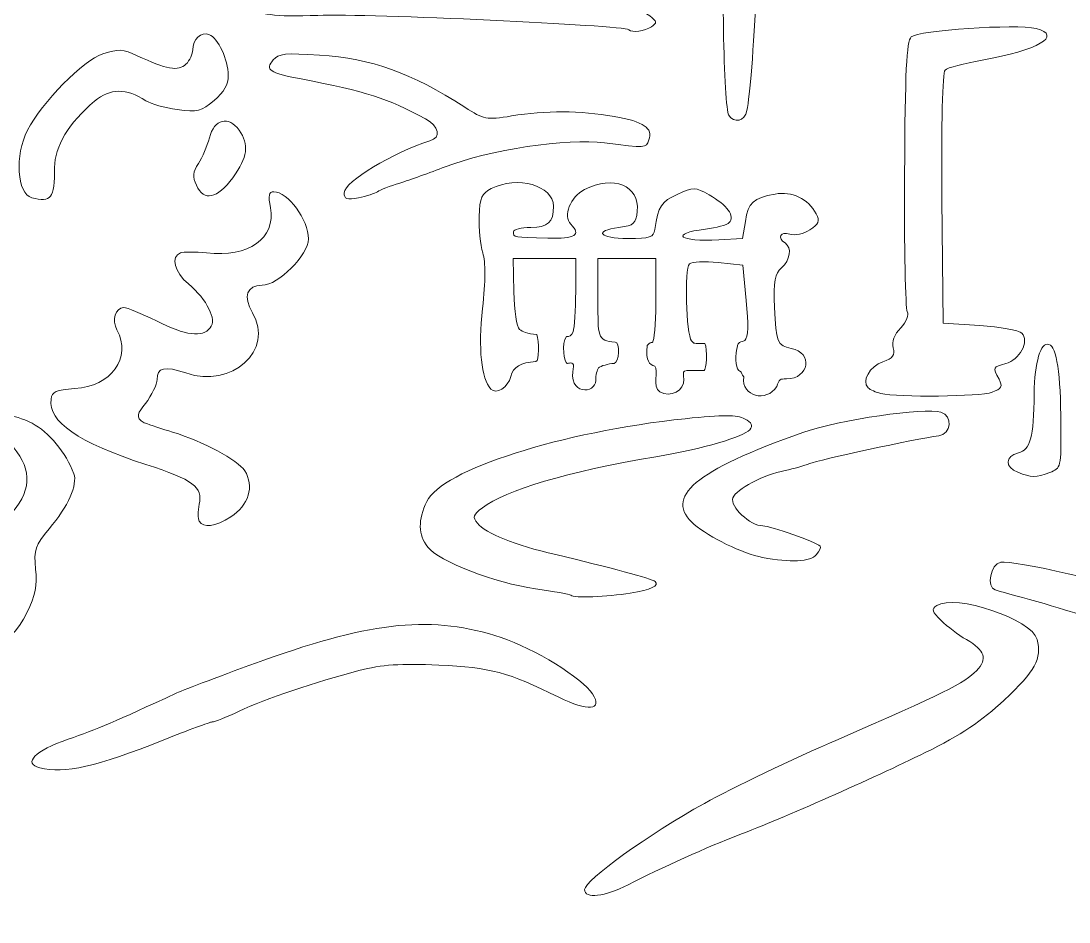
# Model space of a CAD drawing. Header units: millimetres. Extents: x -6423 to -1759, y 6 to 2012.
# Drawn here: x -6070.3 to -5954.5, y 1446.3 to 1545.9 of the extents above; entities that cross this region are included whole.
import ezdxf

# ---------------------------------------------------------------- set-up
doc = ezdxf.new("R2010")
doc.units = ezdxf.units.MM
doc.header["$MEASUREMENT"] = 0
doc.layers.add('layer 1', color=7, linetype='Continuous')

msp = doc.modelspace()

# ---------------------------------------------------------------- linework, layer by layer
at = {"layer": 'layer 1', "color": 177, "lineweight": 9}
for points, knots in [([(-5990.1, 1535.9887), (-5990.3514, 1534.7855), (-5991.4911, 1534.5094), (-5992.1299, 1535.4963), (-5992.1299, 1535.4963), (-5992.349, 1535.8349), (-5992.6018, 1540.0525), (-5992.6915, 1544.8692), (-5992.6915, 1544.8692), (-5992.6709, 1550.1673), (-5993.4335, 1554.5267), (-5996.5429, 1556.0695), (-5996.5429, 1556.0695), (-5998.5717, 1557.4128), (-6000.4364, 1558.5121), (-6000.6874, 1558.5121), (-6000.6874, 1558.5121), (-6001.3539, 1558.5121), (-6001.2451, 1556.841), (-6000.5325, 1556.1284), (-6000.5325, 1556.1284), (-5999.7218, 1555.3176), (-6000.8239, 1554.5912), (-6002.8804, 1554.581), (-6002.8804, 1554.581), (-6003.7001, 1554.5771), (-6004.8079, 1554.2757), (-6005.3418, 1553.9116), (-6005.3418, 1553.9116), (-6005.876, 1553.5476), (-6006.7559, 1553.1296), (-6007.2976, 1552.9828), (-6007.2976, 1552.9828), (-6007.8393, 1552.8361), (-6008.6699, 1552.5564), (-6009.1439, 1552.361), (-6009.1439, 1552.361), (-6009.8246, 1552.081), (-6010.0054, 1552.2564), (-6010.0054, 1553.1973), (-6010.0054, 1553.1973), (-6010.0054, 1554.4431), (-6008.202, 1556.111), (-6006.1522, 1556.7619), (-6006.1522, 1556.7619), (-6003.7547, 1557.5227), (-6003.6515, 1560.9628), (-6005.9083, 1564.9121), (-6005.9083, 1564.9121), (-6008.0215, 1568.6103), (-6008.6866, 1571.3113), (-6008.6958, 1576.2351), (-6008.6958, 1576.2351), (-6008.7022, 1579.57), (-6008.4657, 1580.9699), (-6007.5309, 1583.1278), (-6007.5309, 1583.1278), (-6005.1355, 1588.6581), (-6003.61, 1590.5339), (-5995.9076, 1597.4198), (-5995.9076, 1597.4198), (-5993.3346, 1599.7199), (-5991.5996, 1603.8081), (-5990.0624, 1611.1918), (-5990.0624, 1611.1918), (-5989.6955, 1612.953), (-5989.1886, 1614.9471), (-5988.9355, 1615.6228), (-5988.9355, 1615.6228), (-5988.6823, 1616.2985), (-5988.314, 1618.1661), (-5988.1165, 1619.7731), (-5988.1165, 1619.7731), (-5987.9191, 1621.3801), (-5987.5394, 1623.2632), (-5987.2728, 1623.9577), (-5987.2728, 1623.9577), (-5987.0062, 1624.6522), (-5986.6088, 1626.6605), (-5986.3894, 1628.4206), (-5986.3894, 1628.4206), (-5986.1703, 1630.1807), (-5985.7087, 1632.8474), (-5985.3645, 1634.3466), (-5985.3645, 1634.3466), (-5985.0199, 1635.8462), (-5984.882, 1637.6471), (-5985.0582, 1638.349), (-5985.0582, 1638.349), (-5985.4879, 1640.0609), (-5989.6229, 1644.5986), (-5991.0888, 1644.9666), (-5991.0888, 1644.9666), (-5991.7336, 1645.1283), (-5994.3148, 1644.7777), (-5996.8254, 1644.187), (-5996.8254, 1644.187), (-6005.9647, 1642.0373), (-6007.5217, 1641.7129), (-6008.7125, 1641.7129), (-6008.7125, 1641.7129), (-6009.3793, 1641.7129), (-6010.2677, 1641.5814), (-6010.6864, 1641.4208), (-6010.6864, 1641.4208), (-6011.4025, 1641.1461), (-6018.3746, 1632.6786), (-6018.3746, 1632.0834), (-6018.3746, 1632.0834), (-6018.3746, 1631.1447), (-6021.7006, 1626.9437), (-6022.4437, 1626.9437), (-6022.4437, 1626.9437), (-6024.0468, 1626.9437), (-6023.8716, 1628.2356), (-6021.7247, 1632.2482), (-6021.7247, 1632.2482), (-6018.8397, 1637.6414), (-6016.356, 1641.1982), (-6013.9716, 1643.3525), (-6013.9716, 1643.3525), (-6012.3242, 1644.8408), (-6011.5999, 1645.1591), (-6009.8636, 1645.1591), (-6009.8636, 1645.1591), (-6008.704, 1645.1591), (-6006.1015, 1645.7256), (-6004.0801, 1646.4176), (-6004.0801, 1646.4176), (-6002.059, 1647.11), (-5999.7405, 1647.8591), (-5998.9284, 1648.0827), (-5998.9284, 1648.0827), (-5998.1158, 1648.3064), (-5996.8275, 1648.7372), (-5996.0654, 1649.0396), (-5996.0654, 1649.0396), (-5995.3032, 1649.3423), (-5993.5519, 1649.5901), (-5992.1732, 1649.5901), (-5992.1732, 1649.5901), (-5989.2577, 1649.5901), (-5987.1342, 1648.2557), (-5985.0586, 1645.1194), (-5985.0586, 1645.1194), (-5984.3563, 1644.0584), (-5983.5955, 1643.1902), (-5983.3675, 1643.1902), (-5983.3675, 1643.1902), (-5983.1396, 1643.1902), (-5982.5905, 1643.9102), (-5982.147, 1644.7901), (-5982.147, 1644.7901), (-5981.1582, 1646.7526), (-5978.5242, 1649.5901), (-5977.6911, 1649.5901), (-5977.6911, 1649.5901), (-5976.3823, 1649.5901), (-5976.5007, 1648.3968), (-5978.2031, 1644.4341), (-5978.2031, 1644.4341), (-5981.1182, 1637.6485), (-5982.7674, 1630.4945), (-5984.9026, 1615.3743), (-5984.9026, 1615.3743), (-5986.3454, 1605.1563), (-5988.2871, 1600.1155), (-5992.5749, 1595.4544), (-5992.5749, 1595.4544), (-5996.2206, 1591.491), (-6000.9767, 1584.8961), (-6002.4788, 1581.7211), (-6002.4788, 1581.7211), (-6003.5951, 1579.3619), (-6003.7862, 1578.2923), (-6003.8092, 1574.2775), (-6003.8092, 1574.2775), (-6003.8376, 1569.2959), (-6003.4533, 1568.0778), (-6000.7179, 1564.4799), (-6000.7179, 1564.4799), (-5999.6604, 1563.0885), (-5992.7592, 1558.3689), (-5991.9527, 1558.0197), (-5991.9527, 1558.0197), (-5991.7403, 1557.8084), (-5991.0054, 1557.4869), (-5990.2032, 1556.9569), (-5990.2032, 1556.9569), (-5989.2499, 1556.2305), (-5988.565, 1551.6726), (-5989.0181, 1549.6955), (-5989.0181, 1549.6955), (-5989.3704, 1542.5946), (-5989.7654, 1537.5897), (-5990.1, 1535.9887)], [0, 0, 0, 0, 0.02, 0.02, 0.02, 0.02, 0.04, 0.04, 0.04, 0.04, 0.06, 0.06, 0.06, 0.06, 0.08, 0.08, 0.08, 0.08, 0.1, 0.1, 0.1, 0.1, 0.12, 0.12, 0.12, 0.12, 0.14, 0.14, 0.14, 0.14, 0.16, 0.16, 0.16, 0.16, 0.18, 0.18, 0.18, 0.18, 0.2, 0.2, 0.2, 0.2, 0.22, 0.22, 0.22, 0.22, 0.24, 0.24, 0.24, 0.24, 0.26, 0.26, 0.26, 0.26, 0.28, 0.28, 0.28, 0.28, 0.3, 0.3, 0.3, 0.3, 0.32, 0.32, 0.32, 0.32, 0.34, 0.34, 0.34, 0.34, 0.36, 0.36, 0.36, 0.36, 0.38, 0.38, 0.38, 0.38, 0.4, 0.4, 0.4, 0.4, 0.42, 0.42, 0.42, 0.42, 0.44, 0.44, 0.44, 0.44, 0.46, 0.46, 0.46, 0.46, 0.48, 0.48, 0.48, 0.48, 0.5, 0.5, 0.5, 0.5, 0.52, 0.52, 0.52, 0.52, 0.54, 0.54, 0.54, 0.54, 0.56, 0.56, 0.56, 0.56, 0.58, 0.58, 0.58, 0.58, 0.6, 0.6, 0.6, 0.6, 0.62, 0.62, 0.62, 0.62, 0.64, 0.64, 0.64, 0.64, 0.66, 0.66, 0.66, 0.66, 0.68, 0.68, 0.68, 0.68, 0.7, 0.7, 0.7, 0.7, 0.72, 0.72, 0.72, 0.72, 0.74, 0.74, 0.74, 0.74, 0.76, 0.76, 0.76, 0.76, 0.78, 0.78, 0.78, 0.78, 0.8, 0.8, 0.8, 0.8, 0.82, 0.82, 0.82, 0.82, 0.84, 0.84, 0.84, 0.84, 0.86, 0.86, 0.86, 0.86, 0.88, 0.88, 0.88, 0.88, 0.9, 0.9, 0.9, 0.9, 0.92, 0.92, 0.92, 0.92, 0.94, 0.94, 0.94, 0.94, 0.96, 0.96, 0.96, 0.96, 1, 1, 1, 1]), ([(-6000.6513, 1545.2364), (-6001.3883, 1544.7433), (-6002.7656, 1544.5636), (-6003.1541, 1544.9099), (-6003.1541, 1544.9099), (-6003.7068, 1545.4027), (-6031.9863, 1546.7091), (-6037.5082, 1546.4967), (-6037.5082, 1546.4967), (-6042.3068, 1546.312), (-6044.425, 1546.5971), (-6044.4824, 1547.4348), (-6044.4824, 1547.4348), (-6044.5179, 1547.9552), (-6043.0658, 1548.4012), (-6038.4366, 1549.2927), (-6038.4366, 1549.2927), (-6036.8796, 1549.5923), (-6035.6055, 1550.0936), (-6035.6055, 1550.4063), (-6035.6055, 1550.4063), (-6035.6055, 1551.6282), (-6037.611, 1552.7159), (-6040.4907, 1553.0551), (-6040.4907, 1553.0551), (-6042.126, 1553.248), (-6043.5923, 1553.5344), (-6043.7493, 1553.6911), (-6043.7493, 1553.6911), (-6043.9064, 1553.8482), (-6043.4675, 1554.5441), (-6042.7741, 1555.2372), (-6042.7741, 1555.2372), (-6041.289, 1556.7222), (-6041.3291, 1555.915), (-6041.4826, 1581.2815), (-6041.4826, 1581.2815), (-6041.5645, 1594.8291), (-6041.462, 1597.897), (-6040.9281, 1597.897), (-6040.9281, 1597.897), (-6038.9858, 1597.897), (-6038.4955, 1593.3799), (-6037.8244, 1569.3122), (-6037.8244, 1569.3122), (-6037.6553, 1563.2367), (-6037.4238, 1557.8031), (-6037.3104, 1557.2376), (-6037.3104, 1557.2376), (-6037.1824, 1556.6006), (-6036.3043, 1555.8515), (-6035.0007, 1555.2683), (-6035.0007, 1555.2683), (-6033.8443, 1554.7508), (-6031.7673, 1553.3065), (-6030.3857, 1552.059), (-6030.3857, 1552.059), (-6029.1744, 1549.922), (-6020.0245, 1549.3796), (-6019.5353, 1549.3516), (-6019.5353, 1549.3516), (-6008.9298, 1548.7422), (-6002.5504, 1547.7467), (-6000.8285, 1546.4304), (-6000.8285, 1546.4304), (-6000.0327, 1545.8221), (-6000.0096, 1545.6658), (-6000.6513, 1545.2364)], [0, 0, 0, 0, 0.05555556, 0.05555556, 0.05555556, 0.05555556, 0.11111111, 0.11111111, 0.11111111, 0.11111111, 0.16666667, 0.16666667, 0.16666667, 0.16666667, 0.22222222, 0.22222222, 0.22222222, 0.22222222, 0.27777778, 0.27777778, 0.27777778, 0.27777778, 0.33333333, 0.33333333, 0.33333333, 0.33333333, 0.38888889, 0.38888889, 0.38888889, 0.38888889, 0.44444444, 0.44444444, 0.44444444, 0.44444444, 0.5, 0.5, 0.5, 0.5, 0.55555556, 0.55555556, 0.55555556, 0.55555556, 0.61111111, 0.61111111, 0.61111111, 0.61111111, 0.66666667, 0.66666667, 0.66666667, 0.66666667, 0.72222222, 0.72222222, 0.72222222, 0.72222222, 0.77777778, 0.77777778, 0.77777778, 0.77777778, 0.83333333, 0.83333333, 0.83333333, 0.83333333, 0.88888889, 0.88888889, 0.88888889, 0.88888889, 1, 1, 1, 1]), ([(-5963.0017, 1504.8451), (-5964.279, 1504.3594), (-5973.4236, 1504.2577), (-5975.2971, 1504.7083), (-5975.2971, 1504.7083), (-5975.8388, 1504.8387), (-5976.4699, 1505.123), (-5976.6999, 1505.3403), (-5976.6999, 1505.3403), (-5977.4561, 1506.0543), (-5976.5149, 1507.7117), (-5975.0671, 1508.2165), (-5975.0671, 1508.2165), (-5973.9454, 1508.6075), (-5973.704, 1508.9322), (-5973.9199, 1509.7582), (-5973.9199, 1509.7582), (-5974.0989, 1510.4431), (-5973.8135, 1511.2092), (-5973.0939, 1511.9753), (-5973.0939, 1511.9753), (-5972.4409, 1512.6705), (-5972.147, 1513.3937), (-5972.3707, 1513.7553), (-5972.3707, 1513.7553), (-5972.5777, 1514.0903), (-5972.7131, 1520.91), (-5972.6716, 1528.9095), (-5972.6716, 1528.9095), (-5972.6124, 1540.2928), (-5972.4533, 1543.5972), (-5971.9399, 1544.1109), (-5971.9399, 1544.1109), (-5971.198, 1544.8529), (-5960.3156, 1545.5817), (-5958.1385, 1545.0354), (-5958.1385, 1545.0354), (-5955.1142, 1544.2764), (-5957.9393, 1542.6223), (-5964.084, 1541.5535), (-5964.084, 1541.5535), (-5966.0909, 1541.2046), (-5967.9428, 1540.709), (-5968.1999, 1540.452), (-5968.1999, 1540.452), (-5968.4785, 1540.1733), (-5968.6139, 1534.4367), (-5968.5359, 1526.2326), (-5968.5359, 1526.2326), (-5968.5359, 1526.2326), (-5968.4048, 1512.4805), (-5968.4048, 1512.4805), (-5968.4048, 1512.4805), (-5968.4048, 1512.4805), (-5964.3503, 1512.2168), (-5964.3503, 1512.2168), (-5964.3503, 1512.2168), (-5962.12, 1512.0718), (-5960.0323, 1511.69), (-5959.7111, 1511.3684), (-5959.7111, 1511.3684), (-5958.8419, 1510.4995), (-5959.96, 1508.3955), (-5961.4957, 1508.0098), (-5961.4957, 1508.0098), (-5962.9106, 1507.6549), (-5962.9333, 1507.6018), (-5962.231, 1506.2897), (-5962.231, 1506.2897), (-5961.8003, 1505.4846), (-5961.9226, 1505.2553), (-5963.0017, 1504.8451)], [0, 0, 0, 0, 0.05263158, 0.05263158, 0.05263158, 0.05263158, 0.10526316, 0.10526316, 0.10526316, 0.10526316, 0.15789474, 0.15789474, 0.15789474, 0.15789474, 0.21052632, 0.21052632, 0.21052632, 0.21052632, 0.26315789, 0.26315789, 0.26315789, 0.26315789, 0.31578947, 0.31578947, 0.31578947, 0.31578947, 0.36842105, 0.36842105, 0.36842105, 0.36842105, 0.42105263, 0.42105263, 0.42105263, 0.42105263, 0.47368421, 0.47368421, 0.47368421, 0.47368421, 0.52631579, 0.52631579, 0.52631579, 0.52631579, 0.57894737, 0.57894737, 0.57894737, 0.57894737, 0.63157895, 0.63157895, 0.63157895, 0.63157895, 0.68421053, 0.68421053, 0.68421053, 0.68421053, 0.73684211, 0.73684211, 0.73684211, 0.73684211, 0.78947368, 0.78947368, 0.78947368, 0.78947368, 0.84210526, 0.84210526, 0.84210526, 0.84210526, 0.89473684, 0.89473684, 0.89473684, 0.89473684, 1, 1, 1, 1]), ([(-6066.6215, 1529.6778), (-6066.6215, 1526.2518), (-6066.9863, 1525.7725), (-6069.1556, 1526.3489), (-6069.1556, 1526.3489), (-6070.7796, 1526.78), (-6071.0447, 1531.0228), (-6069.621, 1533.7929), (-6069.621, 1533.7929), (-6068.0119, 1536.9229), (-6063.4756, 1541.5166), (-6061.277, 1542.2423), (-6061.277, 1542.2423), (-6059.5328, 1542.8176), (-6059.0744, 1542.7932), (-6057.4819, 1542.0374), (-6057.4819, 1542.0374), (-6054.3027, 1540.5286), (-6052.9151, 1540.2882), (-6052.0987, 1541.1046), (-6052.0987, 1541.1046), (-6051.6924, 1541.5109), (-6051.3596, 1542.2267), (-6051.3596, 1542.6946), (-6051.3596, 1542.6946), (-6051.3596, 1543.8326), (-6050.4201, 1544.7135), (-6049.5583, 1544.3828), (-6049.5583, 1544.3828), (-6048.5664, 1544.002), (-6047.4213, 1541.5854), (-6047.4213, 1539.872), (-6047.4213, 1539.872), (-6047.4213, 1538.8369), (-6047.8776, 1538.0307), (-6048.9961, 1537.0895), (-6048.9961, 1537.0895), (-6050.4088, 1535.9008), (-6050.826, 1535.798), (-6053.0577, 1536.0905), (-6053.0577, 1536.0905), (-6054.4254, 1536.2698), (-6055.9909, 1536.7066), (-6056.5361, 1537.0611), (-6056.5361, 1537.0611), (-6058.716, 1538.4774), (-6060.4765, 1538.4632), (-6062.1973, 1537.0154), (-6062.1973, 1537.0154), (-6065.0482, 1534.6161), (-6066.6215, 1532.0072), (-6066.6215, 1529.6778)], [0, 0, 0, 0, 0.07142857, 0.07142857, 0.07142857, 0.07142857, 0.14285714, 0.14285714, 0.14285714, 0.14285714, 0.21428571, 0.21428571, 0.21428571, 0.21428571, 0.28571429, 0.28571429, 0.28571429, 0.28571429, 0.35714286, 0.35714286, 0.35714286, 0.35714286, 0.42857143, 0.42857143, 0.42857143, 0.42857143, 0.5, 0.5, 0.5, 0.5, 0.57142857, 0.57142857, 0.57142857, 0.57142857, 0.64285714, 0.64285714, 0.64285714, 0.64285714, 0.71428571, 0.71428571, 0.71428571, 0.71428571, 0.78571429, 0.78571429, 0.78571429, 0.78571429, 0.85714286, 0.85714286, 0.85714286, 0.85714286, 1, 1, 1, 1]), ([(-6033.0212, 1526.3468), (-6034.3258, 1526.0997), (-6034.6203, 1526.2007), (-6034.6175, 1526.8931), (-6034.6175, 1526.8931), (-6034.6129, 1528.1041), (-6029.1733, 1531.3914), (-6025.144, 1532.6184), (-6025.144, 1532.6184), (-6023.8567, 1533.0101), (-6024.1035, 1534.2382), (-6025.6364, 1535.0663), (-6025.6364, 1535.0663), (-6029.8685, 1537.3525), (-6032.1615, 1538.0867), (-6039.385, 1539.4686), (-6039.385, 1539.4686), (-6042.9141, 1540.1436), (-6043.3799, 1540.4644), (-6042.4525, 1541.5818), (-6042.4525, 1541.5818), (-6041.8768, 1542.2756), (-6041.1047, 1542.355), (-6037.3352, 1542.1072), (-6037.3352, 1542.1072), (-6031.5595, 1541.7279), (-6027.2196, 1540.1716), (-6021.2922, 1536.3542), (-6021.2922, 1536.3542), (-6019.1453, 1534.9716), (-6018.9046, 1534.9263), (-6016.1228, 1535.3818), (-6016.1228, 1535.3818), (-6012.2966, 1536.0086), (-6008.588, 1535.9905), (-6004.7746, 1535.3265), (-6004.7746, 1535.3265), (-6001.4975, 1534.7557), (-6000.4389, 1534.0382), (-6000.9416, 1532.7279), (-6000.9416, 1532.7279), (-6001.2944, 1531.8087), (-6001.2394, 1531.8126), (-6005.8207, 1532.4043), (-6005.8207, 1532.4043), (-6009.9756, 1532.9414), (-6018.6132, 1531.647), (-6023.4526, 1529.7621), (-6023.4526, 1529.7621), (-6025.1277, 1529.1102), (-6027.3841, 1528.3044), (-6028.4671, 1527.9722), (-6028.4671, 1527.9722), (-6029.5502, 1527.6397), (-6030.658, 1527.2065), (-6030.9288, 1527.009), (-6030.9288, 1527.009), (-6031.1993, 1526.8115), (-6032.1409, 1526.5138), (-6033.0212, 1526.3468)], [0, 0, 0, 0, 0.0625, 0.0625, 0.0625, 0.0625, 0.125, 0.125, 0.125, 0.125, 0.1875, 0.1875, 0.1875, 0.1875, 0.25, 0.25, 0.25, 0.25, 0.3125, 0.3125, 0.3125, 0.3125, 0.375, 0.375, 0.375, 0.375, 0.4375, 0.4375, 0.4375, 0.4375, 0.5, 0.5, 0.5, 0.5, 0.5625, 0.5625, 0.5625, 0.5625, 0.625, 0.625, 0.625, 0.625, 0.6875, 0.6875, 0.6875, 0.6875, 0.75, 0.75, 0.75, 0.75, 0.8125, 0.8125, 0.8125, 0.8125, 0.875, 0.875, 0.875, 0.875, 1, 1, 1, 1]), ([(-6046.9321, 1528.5547), (-6048.6345, 1526.2043), (-6050.1163, 1525.8973), (-6050.948, 1527.7223), (-6050.948, 1527.7223), (-6051.3858, 1528.683), (-6051.339, 1529.1775), (-6050.7218, 1530.1195), (-6050.7218, 1530.1195), (-6050.2943, 1530.7721), (-6049.7512, 1532.0551), (-6049.5151, 1532.9704), (-6049.5151, 1532.9704), (-6048.9805, 1535.044), (-6047.3866, 1535.4545), (-6046.238, 1533.8145), (-6046.238, 1533.8145), (-6045.0915, 1532.1778), (-6045.2659, 1530.8544), (-6046.9321, 1528.5547)], [0, 0, 0, 0, 0.16666667, 0.16666667, 0.16666667, 0.16666667, 0.33333333, 0.33333333, 0.33333333, 0.33333333, 0.5, 0.5, 0.5, 0.5, 0.66666667, 0.66666667, 0.66666667, 0.66666667, 1, 1, 1, 1]), ([(-6015.8629, 1515.9366), (-6015.8229, 1513.8695), (-6015.5456, 1512.0498), (-6015.2308, 1511.7885), (-6015.2308, 1511.7885), (-6014.922, 1511.5326), (-6014.3867, 1511.3252), (-6013.3069, 1511.2153), (-6013.3069, 1511.2153), (-6013.0701, 1510.5179), (-6013.0463, 1508.2633), (-6013.414, 1508.2434), (-6013.414, 1508.2434), (-6015.1227, 1508.1516), (-6015.9345, 1507.6425), (-6016.1962, 1506.601), (-6016.1962, 1506.601), (-6016.5092, 1505.3542), (-6017.79, 1504.5455), (-6018.4111, 1505.2028), (-6018.4111, 1505.2028), (-6019.4672, 1506.3202), (-6019.8111, 1509.6834), (-6019.3197, 1514.0907), (-6019.3197, 1514.0907), (-6018.9752, 1517.1809), (-6018.9688, 1519.2006), (-6019.3006, 1520.2599), (-6019.3006, 1520.2599), (-6019.5721, 1521.1259), (-6019.7519, 1522.9357), (-6019.6998, 1524.2818), (-6019.6998, 1524.2818), (-6019.62, 1526.3496), (-6019.4147, 1526.8257), (-6018.3746, 1527.3515), (-6018.3746, 1527.3515), (-6015.463, 1528.8241), (-6011.4822, 1527.6999), (-6011.4822, 1525.4052), (-6011.4822, 1525.4052), (-6011.4822, 1523.6174), (-6012.0753, 1523.0654), (-6013.9964, 1523.0654), (-6013.9964, 1523.0654), (-6015.0507, 1523.0654), (-6015.9133, 1522.8439), (-6015.9133, 1522.573), (-6015.9133, 1522.573), (-6015.9133, 1521.9693), (-6015.8938, 1521.9658), (-6012.0977, 1521.87), (-6012.0977, 1521.87), (-6009.0425, 1521.7931), (-6008.3633, 1522.2111), (-6009.5753, 1523.4231), (-6009.5753, 1523.4231), (-6010.468, 1524.3158), (-6009.626, 1526.4276), (-6008.0534, 1527.2409), (-6008.0534, 1527.2409), (-6004.8391, 1528.9031), (-6001.9459, 1527.7163), (-6002.2249, 1524.8497), (-6002.2249, 1524.8497), (-6002.3582, 1523.4763), (-6002.5741, 1523.2849), (-6004.2368, 1523.0654), (-6004.2368, 1523.0654), (-6007.1012, 1522.6868), (-6006.4128, 1521.8346), (-6003.2427, 1521.8346), (-6003.2427, 1521.8346), (-6000.7966, 1521.8346), (-6000.3989, 1521.9661), (-6000.2698, 1522.8191), (-6000.2698, 1522.8191), (-5999.8696, 1525.463), (-5999.5885, 1525.9051), (-5997.7922, 1526.7151), (-5997.7922, 1526.7151), (-5995.9771, 1527.5337), (-5995.8261, 1527.5308), (-5994.2538, 1526.6524), (-5994.2538, 1526.6524), (-5992.2806, 1525.5498), (-5991.361, 1524.2789), (-5992.047, 1523.6015), (-5992.047, 1523.6015), (-5992.3115, 1523.3402), (-5993.4976, 1523.0109), (-5994.6828, 1522.8694), (-5994.6828, 1522.8694), (-5998.7341, 1522.3869), (-5997.5561, 1521.4354), (-5993.214, 1521.6836), (-5993.214, 1521.6836), (-5993.214, 1521.6836), (-5990.5715, 1521.8346), (-5990.5715, 1521.8346), (-5990.5715, 1521.8346), (-5990.5715, 1521.8346), (-5990.2652, 1523.7319), (-5990.2652, 1523.7319), (-5990.2652, 1523.7319), (-5989.9253, 1525.837), (-5989.4325, 1526.2901), (-5986.9807, 1526.7499), (-5986.9807, 1526.7499), (-5985.1397, 1527.0952), (-5983.336, 1526.2241), (-5982.4448, 1524.559), (-5982.4448, 1524.559), (-5982.0176, 1523.7606), (-5982.1395, 1523.4519), (-5983.1417, 1522.795), (-5983.1417, 1522.795), (-5983.8585, 1522.3252), (-5984.7703, 1522.1303), (-5985.3656, 1522.3192), (-5985.3656, 1522.3192), (-5986.3919, 1522.645), (-5986.7854, 1521.9005), (-5985.8821, 1521.3422), (-5985.8821, 1521.3422), (-5985.0997, 1520.8586), (-5985.3092, 1519.4144), (-5986.2823, 1518.5813), (-5986.2823, 1518.5813), (-5987.0211, 1517.9485), (-5987.1516, 1517.1937), (-5987.0381, 1514.2056), (-5987.0381, 1514.2056), (-5986.8942, 1510.4187), (-5986.713, 1509.9756), (-5985.1961, 1509.6976), (-5985.1961, 1509.6976), (-5982.7606, 1509.2509), (-5983.2048, 1506.3266), (-5985.7084, 1506.3266), (-5985.7084, 1506.3266), (-5986.5166, 1506.3266), (-5986.4847, 1506.3067), (-5986.8049, 1505.4648), (-5986.8049, 1505.4648), (-5987.9109, 1503.7046), (-5990.7413, 1504.3527), (-5990.4552, 1506.5343), (-5990.4552, 1506.5343), (-5990.8541, 1507.2104), (-5990.6286, 1506.998), (-5990.9859, 1507.248), (-5990.9859, 1507.248), (-5991.4316, 1507.5589), (-5991.3337, 1509.1676), (-5991.1877, 1509.7558), (-5991.1877, 1509.7558), (-5991.1511, 1510.5729), (-5990.4336, 1510.44), (-5990.3209, 1510.5527), (-5990.3209, 1510.5527), (-5989.96, 1510.9132), (-5989.9121, 1512.3497), (-5990.1731, 1514.9833), (-5990.1731, 1514.9833), (-5990.1731, 1514.9833), (-5990.5588, 1518.8805), (-5990.5588, 1518.8805), (-5990.5588, 1518.8805), (-5990.5588, 1518.8805), (-5993.2665, 1519.1765), (-5993.2665, 1519.1765), (-5993.2665, 1519.1765), (-5994.7558, 1519.3396), (-5996.1901, 1519.2786), (-5996.4539, 1519.0418), (-5996.4539, 1519.0418), (-5997.0144, 1518.538), (-5996.8112, 1511.2355), (-5996.2164, 1510.5112), (-5996.2164, 1510.5112), (-5995.9555, 1510.1936), (-5996.0115, 1510.2436), (-5994.7466, 1510.2393), (-5994.7466, 1510.2393), (-5994.4538, 1509.6179), (-5994.5729, 1507.2653), (-5994.8288, 1507.2653), (-5994.8288, 1507.2653), (-5997.5532, 1507.2653), (-5997.1147, 1507.3657), (-5997.0764, 1506.2731), (-5997.0764, 1506.2731), (-5996.9413, 1505.0794), (-5998.6118, 1504.196), (-5999.7108, 1504.8798), (-5999.7108, 1504.8798), (-6000.6328, 1505.4538), (-5999.81, 1507.2607), (-6000.2727, 1507.7209), (-6000.2727, 1507.7209), (-6000.9083, 1507.9442), (-6001.26, 1508.1977), (-6001.1348, 1510.0014), (-6001.1348, 1510.0014), (-6000.502, 1510.6335), (-6000.6222, 1510.1234), (-6000.4577, 1510.5516), (-6000.4577, 1510.5516), (-6000.2936, 1510.9799), (-6000.1589, 1513.1952), (-6000.1589, 1515.4747), (-6000.1589, 1515.4747), (-6000.1589, 1515.4747), (-6000.1589, 1519.6193), (-6000.1589, 1519.6193), (-6000.1589, 1519.6193), (-6000.1589, 1519.6193), (-6003.359, 1519.6193), (-6003.359, 1519.6193), (-6003.359, 1519.6193), (-6003.359, 1519.6193), (-6006.5592, 1519.6193), (-6006.5592, 1519.6193), (-6006.5592, 1519.6193), (-6006.5592, 1519.6193), (-6006.5595, 1514.8901), (-6006.5595, 1514.8901), (-6006.5595, 1514.8901), (-6006.5592, 1511.1298), (-6006.6602, 1510.5002), (-6004.6608, 1510.3903), (-6004.6608, 1510.3903), (-6004.1159, 1510.4105), (-6004.1726, 1508.0867), (-6004.7728, 1508.0403), (-6004.7728, 1508.0403), (-6005.395, 1507.9917), (-6006.2646, 1507.7691), (-6006.49, 1507.5411), (-6006.49, 1507.5411), (-6006.6634, 1507.3657), (-6006.8052, 1506.7438), (-6006.8052, 1506.1589), (-6006.8052, 1506.1589), (-6006.7591, 1504.6703), (-6010.0057, 1504.4236), (-6009.2474, 1507.6833), (-6009.2474, 1507.6833), (-6009.202, 1508.3037), (-6009.9398, 1508.0112), (-6009.9575, 1508.0141), (-6009.9575, 1508.0141), (-6010.2556, 1508.0658), (-6010.6647, 1510.2521), (-6010.0426, 1511.0019), (-6010.0426, 1511.0019), (-6009.7331, 1510.9565), (-6009.4839, 1511.1079), (-6009.3194, 1511.5361), (-6009.3194, 1511.5361), (-6009.1552, 1511.9643), (-6009.0205, 1513.9585), (-6009.0205, 1515.9671), (-6009.0205, 1515.9671), (-6009.0205, 1515.9671), (-6009.0205, 1519.6193), (-6009.0205, 1519.6193), (-6009.0205, 1519.6193), (-6009.0205, 1519.6193), (-6012.4774, 1519.6193), (-6012.4774, 1519.6193), (-6012.4774, 1519.6193), (-6012.4774, 1519.6193), (-6015.9342, 1519.6193), (-6015.9342, 1519.6193), (-6015.9342, 1519.6193), (-6015.9342, 1519.6193), (-6015.8629, 1515.9366), (-6015.8629, 1515.9366)], [0, 0, 0, 0, 0.01408451, 0.01408451, 0.01408451, 0.01408451, 0.02816901, 0.02816901, 0.02816901, 0.02816901, 0.04225352, 0.04225352, 0.04225352, 0.04225352, 0.05633803, 0.05633803, 0.05633803, 0.05633803, 0.07042254, 0.07042254, 0.07042254, 0.07042254, 0.08450704, 0.08450704, 0.08450704, 0.08450704, 0.09859155, 0.09859155, 0.09859155, 0.09859155, 0.11267606, 0.11267606, 0.11267606, 0.11267606, 0.12676056, 0.12676056, 0.12676056, 0.12676056, 0.14084507, 0.14084507, 0.14084507, 0.14084507, 0.15492958, 0.15492958, 0.15492958, 0.15492958, 0.16901408, 0.16901408, 0.16901408, 0.16901408, 0.18309859, 0.18309859, 0.18309859, 0.18309859, 0.1971831, 0.1971831, 0.1971831, 0.1971831, 0.21126761, 0.21126761, 0.21126761, 0.21126761, 0.22535211, 0.22535211, 0.22535211, 0.22535211, 0.23943662, 0.23943662, 0.23943662, 0.23943662, 0.25352113, 0.25352113, 0.25352113, 0.25352113, 0.26760563, 0.26760563, 0.26760563, 0.26760563, 0.28169014, 0.28169014, 0.28169014, 0.28169014, 0.29577465, 0.29577465, 0.29577465, 0.29577465, 0.30985915, 0.30985915, 0.30985915, 0.30985915, 0.32394366, 0.32394366, 0.32394366, 0.32394366, 0.33802817, 0.33802817, 0.33802817, 0.33802817, 0.35211268, 0.35211268, 0.35211268, 0.35211268, 0.36619718, 0.36619718, 0.36619718, 0.36619718, 0.38028169, 0.38028169, 0.38028169, 0.38028169, 0.3943662, 0.3943662, 0.3943662, 0.3943662, 0.4084507, 0.4084507, 0.4084507, 0.4084507, 0.42253521, 0.42253521, 0.42253521, 0.42253521, 0.43661972, 0.43661972, 0.43661972, 0.43661972, 0.45070423, 0.45070423, 0.45070423, 0.45070423, 0.46478873, 0.46478873, 0.46478873, 0.46478873, 0.47887324, 0.47887324, 0.47887324, 0.47887324, 0.49295775, 0.49295775, 0.49295775, 0.49295775, 0.50704225, 0.50704225, 0.50704225, 0.50704225, 0.52112676, 0.52112676, 0.52112676, 0.52112676, 0.53521127, 0.53521127, 0.53521127, 0.53521127, 0.54929577, 0.54929577, 0.54929577, 0.54929577, 0.56338028, 0.56338028, 0.56338028, 0.56338028, 0.57746479, 0.57746479, 0.57746479, 0.57746479, 0.5915493, 0.5915493, 0.5915493, 0.5915493, 0.6056338, 0.6056338, 0.6056338, 0.6056338, 0.61971831, 0.61971831, 0.61971831, 0.61971831, 0.63380282, 0.63380282, 0.63380282, 0.63380282, 0.64788732, 0.64788732, 0.64788732, 0.64788732, 0.66197183, 0.66197183, 0.66197183, 0.66197183, 0.67605634, 0.67605634, 0.67605634, 0.67605634, 0.69014085, 0.69014085, 0.69014085, 0.69014085, 0.70422535, 0.70422535, 0.70422535, 0.70422535, 0.71830986, 0.71830986, 0.71830986, 0.71830986, 0.73239437, 0.73239437, 0.73239437, 0.73239437, 0.74647887, 0.74647887, 0.74647887, 0.74647887, 0.76056338, 0.76056338, 0.76056338, 0.76056338, 0.77464789, 0.77464789, 0.77464789, 0.77464789, 0.78873239, 0.78873239, 0.78873239, 0.78873239, 0.8028169, 0.8028169, 0.8028169, 0.8028169, 0.81690141, 0.81690141, 0.81690141, 0.81690141, 0.83098592, 0.83098592, 0.83098592, 0.83098592, 0.84507042, 0.84507042, 0.84507042, 0.84507042, 0.85915493, 0.85915493, 0.85915493, 0.85915493, 0.87323944, 0.87323944, 0.87323944, 0.87323944, 0.88732394, 0.88732394, 0.88732394, 0.88732394, 0.90140845, 0.90140845, 0.90140845, 0.90140845, 0.91549296, 0.91549296, 0.91549296, 0.91549296, 0.92957746, 0.92957746, 0.92957746, 0.92957746, 0.94366197, 0.94366197, 0.94366197, 0.94366197, 0.95774648, 0.95774648, 0.95774648, 0.95774648, 0.97183099, 0.97183099, 0.97183099, 0.97183099, 1, 1, 1, 1]), ([(-6047.1452, 1491.0834), (-6048.9273, 1489.9819), (-6050.1482, 1489.8072), (-6050.6286, 1490.5846), (-6050.6286, 1490.5846), (-6050.8001, 1490.8618), (-6050.8048, 1491.7063), (-6050.6392, 1492.4607), (-6050.6392, 1492.4607), (-6050.2177, 1494.3793), (-6051.2603, 1495.1588), (-6056.5333, 1496.8683), (-6056.5333, 1496.8683), (-6064.018, 1499.2949), (-6067.3674, 1501.6006), (-6067.0126, 1504.0822), (-6067.0126, 1504.0822), (-6066.892, 1504.9259), (-6066.4553, 1505.1216), (-6064.4062, 1505.2489), (-6064.4062, 1505.2489), (-6060.3492, 1505.5009), (-6058.0764, 1508.6539), (-6059.7274, 1511.7389), (-6059.7274, 1511.7389), (-6060.306, 1512.8198), (-6059.8912, 1514.2038), (-6058.9886, 1514.2038), (-6058.9886, 1514.2038), (-6058.6391, 1514.2038), (-6057.0136, 1513.5391), (-6055.3765, 1512.7265), (-6055.3765, 1512.7265), (-6052.1118, 1511.1071), (-6050.3155, 1510.8735), (-6049.4197, 1511.953), (-6049.4197, 1511.953), (-6048.6593, 1512.8691), (-6049.749, 1515.0663), (-6051.8343, 1516.8211), (-6051.8343, 1516.8211), (-6053.3657, 1518.1094), (-6053.8113, 1519.8504), (-6052.7134, 1520.2577), (-6052.7134, 1520.2577), (-6052.3752, 1520.3832), (-6051.0763, 1520.3744), (-6049.8274, 1520.2382), (-6049.8274, 1520.2382), (-6045.1464, 1519.7274), (-6042.1352, 1521.8612), (-6042.7691, 1525.24), (-6042.7691, 1525.24), (-6043.0226, 1526.591), (-6042.9364, 1527.0037), (-6042.4008, 1527.0037), (-6042.4008, 1527.0037), (-6040.8278, 1527.0037), (-6038.5597, 1523.9276), (-6038.5597, 1521.7938), (-6038.5597, 1521.7938), (-6038.5597, 1520.0167), (-6041.9098, 1516.6651), (-6043.6866, 1516.6651), (-6043.6866, 1516.6651), (-6045.3971, 1516.6651), (-6045.8179, 1515.4481), (-6044.7387, 1513.6217), (-6044.7387, 1513.6217), (-6042.3015, 1509.4955), (-6047.0548, 1505.2124), (-6052.1147, 1506.9757), (-6052.1147, 1506.9757), (-6054.4271, 1507.7815), (-6055.2982, 1507.5837), (-6055.2982, 1506.2528), (-6055.2982, 1506.2528), (-6055.2982, 1505.7158), (-6055.8757, 1504.5193), (-6056.5815, 1503.5937), (-6056.5815, 1503.5937), (-6057.3525, 1502.5766), (-6057.8354, 1502.0665), (-6056.7045, 1501.479), (-6056.7045, 1501.479), (-6056.0664, 1501.2412), (-6054.6583, 1500.7736), (-6053.5752, 1500.44), (-6053.5752, 1500.44), (-6050.2149, 1499.4044), (-6046.3847, 1497.3515), (-6045.6116, 1496.1713), (-6045.6116, 1496.1713), (-6044.5151, 1494.4977), (-6045.1776, 1492.2994), (-6047.1452, 1491.0834)], [0, 0, 0, 0, 0.04, 0.04, 0.04, 0.04, 0.08, 0.08, 0.08, 0.08, 0.12, 0.12, 0.12, 0.12, 0.16, 0.16, 0.16, 0.16, 0.2, 0.2, 0.2, 0.2, 0.24, 0.24, 0.24, 0.24, 0.28, 0.28, 0.28, 0.28, 0.32, 0.32, 0.32, 0.32, 0.36, 0.36, 0.36, 0.36, 0.4, 0.4, 0.4, 0.4, 0.44, 0.44, 0.44, 0.44, 0.48, 0.48, 0.48, 0.48, 0.52, 0.52, 0.52, 0.52, 0.56, 0.56, 0.56, 0.56, 0.6, 0.6, 0.6, 0.6, 0.64, 0.64, 0.64, 0.64, 0.68, 0.68, 0.68, 0.68, 0.72, 0.72, 0.72, 0.72, 0.76, 0.76, 0.76, 0.76, 0.8, 0.8, 0.8, 0.8, 0.84, 0.84, 0.84, 0.84, 0.88, 0.88, 0.88, 0.88, 0.92, 0.92, 0.92, 0.92, 1, 1, 1, 1]), ([(-5956.6212, 1495.976), (-5958.1194, 1495.4063), (-5958.6838, 1495.4105), (-5960.1585, 1496.0033), (-5960.1585, 1496.0033), (-5961.612, 1496.5875), (-5961.5748, 1497.773), (-5960.0912, 1498.1456), (-5960.0912, 1498.1456), (-5958.7529, 1498.4813), (-5958.4034, 1499.7933), (-5958.3449, 1504.6994), (-5958.3449, 1504.6994), (-5958.3041, 1508.1509), (-5957.6156, 1510.4431), (-5956.7109, 1510.1415), (-5956.7109, 1510.1415), (-5955.8601, 1509.8579), (-5955.4202, 1506.9094), (-5955.3868, 1501.2681), (-5955.3868, 1501.2681), (-5955.3588, 1496.5443), (-5955.3815, 1496.4471), (-5956.6212, 1495.976)], [0, 0, 0, 0, 0.14285714, 0.14285714, 0.14285714, 0.14285714, 0.28571429, 0.28571429, 0.28571429, 0.28571429, 0.42857143, 0.42857143, 0.42857143, 0.42857143, 0.57142857, 0.57142857, 0.57142857, 0.57142857, 0.71428571, 0.71428571, 0.71428571, 0.71428571, 1, 1, 1, 1]), ([(-5982.426, 1486.892), (-5983.0786, 1486.1054), (-5985.2936, 1485.9951), (-5988.3622, 1486.596), (-5988.3622, 1486.596), (-5990.5712, 1487.0289), (-5994.2442, 1488.7982), (-5995.9161, 1490.2347), (-5995.9161, 1490.2347), (-5999.391, 1493.2204), (-5995.8523, 1496.216), (-5983.9128, 1500.396), (-5983.9128, 1500.396), (-5979.8731, 1501.8101), (-5970.4258, 1503.1977), (-5968.6572, 1502.6361), (-5968.6572, 1502.6361), (-5967.3065, 1502.2075), (-5967.4884, 1500.2425), (-5968.8972, 1500.0436), (-5968.8972, 1500.0436), (-5971.4372, 1499.6852), (-5982.2998, 1497.3416), (-5983.1743, 1496.9633), (-5983.1743, 1496.9633), (-5983.7157, 1496.7293), (-5984.9341, 1496.3869), (-5985.8821, 1496.2029), (-5985.8821, 1496.2029), (-5988.2268, 1495.747), (-5991.2788, 1494.1478), (-5991.6499, 1493.1803), (-5991.6499, 1493.1803), (-5992.0172, 1492.2235), (-5989.7253, 1490.0801), (-5988.3342, 1490.0801), (-5988.3342, 1490.0801), (-5987.4845, 1490.0801), (-5982.4632, 1488.3019), (-5981.9963, 1487.8354), (-5981.9963, 1487.8354), (-5981.8899, 1487.7294), (-5982.0835, 1487.3047), (-5982.426, 1486.892)], [0, 0, 0, 0, 0.08333333, 0.08333333, 0.08333333, 0.08333333, 0.16666667, 0.16666667, 0.16666667, 0.16666667, 0.25, 0.25, 0.25, 0.25, 0.33333333, 0.33333333, 0.33333333, 0.33333333, 0.41666667, 0.41666667, 0.41666667, 0.41666667, 0.5, 0.5, 0.5, 0.5, 0.58333333, 0.58333333, 0.58333333, 0.58333333, 0.66666667, 0.66666667, 0.66666667, 0.66666667, 0.75, 0.75, 0.75, 0.75, 0.83333333, 0.83333333, 0.83333333, 0.83333333, 1, 1, 1, 1]), ([(-6080.2847, 1478.0268), (-6080.2847, 1478.0268), (-6080.2836, 1478.0109), (-6080.2836, 1478.0109), (-6080.2836, 1478.0109), (-6075.4577, 1475.3134), (-6071.7332, 1476.194), (-6069.6473, 1480.5254), (-6069.6473, 1480.5254), (-6068.7592, 1482.3689), (-6068.5416, 1483.488), (-6068.7167, 1485.3109), (-6068.7167, 1485.3109), (-6068.9244, 1487.471), (-6068.7862, 1487.8801), (-6067.2196, 1489.7469), (-6067.2196, 1489.7469), (-6065.1276, 1492.2402), (-6064.0556, 1494.6391), (-6064.498, 1495.8374), (-6064.498, 1495.8374), (-6065.3449, 1498.1303), (-6067.2933, 1500.4903), (-6069.0996, 1501.412), (-6069.0996, 1501.412), (-6070.1922, 1501.9693), (-6071.3, 1502.293), (-6071.5616, 1502.1317), (-6071.5616, 1502.1317), (-6072.4025, 1501.612), (-6072.0703, 1499.9047), (-6070.8062, 1498.2473), (-6070.8062, 1498.2473), (-6068.9141, 1495.7668), (-6069.3803, 1493.2778), (-6072.2363, 1490.6098), (-6072.2363, 1490.6098), (-6073.3682, 1489.5523), (-6073.5139, 1489.0361), (-6073.5139, 1486.0838), (-6073.5139, 1486.0838), (-6073.5139, 1483.1984), (-6073.6607, 1482.6486), (-6074.6079, 1481.9849), (-6074.6079, 1481.9849), (-6076.0284, 1480.9898), (-6076.5918, 1481.0178), (-6079.0457, 1482.2033), (-6079.0457, 1482.2033), (-6081.2706, 1483.2782), (-6083.6075, 1483.4898), (-6084.1187, 1482.6631), (-6084.1187, 1482.6631), (-6084.7873, 1481.5815), (-6088.4714, 1479.2492), (-6089.5115, 1479.2492), (-6089.5115, 1479.2492), (-6091.3677, 1479.2492), (-6092.3834, 1480.8757), (-6092.0352, 1483.2916), (-6092.0352, 1483.2916), (-6091.5804, 1486.4524), (-6092.0384, 1486.8392), (-6095.7842, 1486.4556), (-6095.7842, 1486.4556), (-6100.0089, 1486.0228), (-6100.7611, 1486.7392), (-6100.2896, 1490.7484), (-6100.2896, 1490.7484), (-6100.0057, 1493.1647), (-6100.0723, 1493.5263), (-6100.8019, 1493.5263), (-6100.8019, 1493.5263), (-6102.221, 1493.5263), (-6103.3817, 1492.6482), (-6104.0297, 1491.0838), (-6104.0297, 1491.0838), (-6104.6987, 1489.6735), (-6104.5824, 1485.9051), (-6103.9843, 1485.1666), (-6103.9843, 1485.1666), (-6102.099, 1482.8389), (-6100.7023, 1481.5003), (-6098.0495, 1481.8562), (-6098.0495, 1481.8562), (-6096.0596, 1482.1232), (-6095.9348, 1481.9644), (-6096.1341, 1479.4247), (-6096.1341, 1479.4247), (-6096.2776, 1477.5965), (-6094.8057, 1474.8784), (-6093.1129, 1473.8465), (-6093.1129, 1473.8465), (-6092.2167, 1473.3002), (-6091.1975, 1472.8521), (-6090.8483, 1472.851), (-6090.8483, 1472.851), (-6089.5225, 1472.8471), (-6086.4811, 1474.8026), (-6084.4714, 1476.9509), (-6084.4714, 1476.9509), (-6083.3618, 1478.6174), (-6081.9413, 1478.8617), (-6080.2847, 1478.0268)], [0, 0, 0, 0, 0.03703704, 0.03703704, 0.03703704, 0.03703704, 0.07407407, 0.07407407, 0.07407407, 0.07407407, 0.11111111, 0.11111111, 0.11111111, 0.11111111, 0.14814815, 0.14814815, 0.14814815, 0.14814815, 0.18518519, 0.18518519, 0.18518519, 0.18518519, 0.22222222, 0.22222222, 0.22222222, 0.22222222, 0.25925926, 0.25925926, 0.25925926, 0.25925926, 0.2962963, 0.2962963, 0.2962963, 0.2962963, 0.33333333, 0.33333333, 0.33333333, 0.33333333, 0.37037037, 0.37037037, 0.37037037, 0.37037037, 0.40740741, 0.40740741, 0.40740741, 0.40740741, 0.44444444, 0.44444444, 0.44444444, 0.44444444, 0.48148148, 0.48148148, 0.48148148, 0.48148148, 0.51851852, 0.51851852, 0.51851852, 0.51851852, 0.55555556, 0.55555556, 0.55555556, 0.55555556, 0.59259259, 0.59259259, 0.59259259, 0.59259259, 0.62962963, 0.62962963, 0.62962963, 0.62962963, 0.66666667, 0.66666667, 0.66666667, 0.66666667, 0.7037037, 0.7037037, 0.7037037, 0.7037037, 0.74074074, 0.74074074, 0.74074074, 0.74074074, 0.77777778, 0.77777778, 0.77777778, 0.77777778, 0.81481481, 0.81481481, 0.81481481, 0.81481481, 0.85185185, 0.85185185, 0.85185185, 0.85185185, 0.88888889, 0.88888889, 0.88888889, 0.88888889, 0.92592593, 0.92592593, 0.92592593, 0.92592593, 1, 1, 1, 1]), ([(-6002.985, 1482.6475), (-6005.5676, 1482.2224), (-6009.2329, 1482.0881), (-6009.5541, 1482.4068), (-6009.5541, 1482.4068), (-6009.6668, 1482.5188), (-6011.433, 1482.8428), (-6013.4785, 1483.1272), (-6013.4785, 1483.1272), (-6017.8953, 1483.7405), (-6024.168, 1486.1706), (-6025.3723, 1487.7351), (-6025.3723, 1487.7351), (-6026.4422, 1489.1254), (-6026.4755, 1490.6903), (-6025.4804, 1492.7875), (-6025.4804, 1492.7875), (-6023.8344, 1496.256), (-6010.6187, 1500.4829), (-5996.9087, 1501.9254), (-5996.9087, 1501.9254), (-5992.7089, 1502.3671), (-5991.1905, 1502.3653), (-5990.3535, 1501.9176), (-5990.3535, 1501.9176), (-5989.5488, 1501.4868), (-5989.3999, 1501.172), (-5989.7827, 1500.7105), (-5989.7827, 1500.7105), (-5990.4563, 1499.8986), (-5994.8972, 1498.6188), (-6000.1589, 1497.7198), (-6000.1589, 1497.7198), (-6010.0741, 1496.0256), (-6016.7219, 1494.0698), (-6019.335, 1492.0774), (-6019.335, 1492.0774), (-6020.3691, 1491.2894), (-6020.4478, 1491.0448), (-6019.8855, 1490.3669), (-6019.8855, 1490.3669), (-6018.9401, 1489.2279), (-6015.7587, 1487.952), (-6011.2362, 1486.8977), (-6011.2362, 1486.8977), (-6005.3726, 1485.5307), (-6000.5446, 1484.2297), (-6000.2532, 1483.9383), (-6000.2532, 1483.9383), (-5999.7643, 1483.4494), (-6000.6477, 1483.0321), (-6002.985, 1482.6475)], [0, 0, 0, 0, 0.07142857, 0.07142857, 0.07142857, 0.07142857, 0.14285714, 0.14285714, 0.14285714, 0.14285714, 0.21428571, 0.21428571, 0.21428571, 0.21428571, 0.28571429, 0.28571429, 0.28571429, 0.28571429, 0.35714286, 0.35714286, 0.35714286, 0.35714286, 0.42857143, 0.42857143, 0.42857143, 0.42857143, 0.5, 0.5, 0.5, 0.5, 0.57142857, 0.57142857, 0.57142857, 0.57142857, 0.64285714, 0.64285714, 0.64285714, 0.64285714, 0.71428571, 0.71428571, 0.71428571, 0.71428571, 0.78571429, 0.78571429, 0.78571429, 0.78571429, 0.85714286, 0.85714286, 0.85714286, 0.85714286, 1, 1, 1, 1]), ([(-5936.556, 1453.699), (-5941.0441, 1450.6431), (-5951.4199, 1446.2968), (-5951.4199, 1447.4727), (-5951.4199, 1447.4727), (-5951.4199, 1448.1328), (-5946.9353, 1451.6797), (-5946.1008, 1451.6797), (-5946.1008, 1451.6797), (-5945.8608, 1451.6797), (-5945.2426, 1452.1551), (-5944.7268, 1452.7365), (-5944.7268, 1452.7365), (-5944.2109, 1453.3175), (-5942.622, 1454.5452), (-5941.1958, 1455.4648), (-5941.1958, 1455.4648), (-5938.236, 1457.3728), (-5935.2911, 1461.4046), (-5934.8437, 1464.1609), (-5934.8437, 1464.1609), (-5934.2035, 1468.1062), (-5937.8262, 1473.4086), (-5942.9159, 1475.9756), (-5942.9159, 1475.9756), (-5944.2085, 1476.6272), (-5946.8169, 1477.7574), (-5948.7121, 1478.4866), (-5948.7121, 1478.4866), (-5950.6077, 1479.2159), (-5952.6015, 1479.9912), (-5953.1432, 1480.2099), (-5953.1432, 1480.2099), (-5953.6845, 1480.4283), (-5955.8998, 1481.1047), (-5958.0662, 1481.7127), (-5958.0662, 1481.7127), (-5960.2323, 1482.3206), (-5962.2966, 1482.9003), (-5962.6532, 1483.0002), (-5962.6532, 1483.0002), (-5963.6767, 1483.2877), (-5963.1641, 1485.854), (-5962.0403, 1486.0675), (-5962.0403, 1486.0675), (-5960.6605, 1486.3294), (-5949.3091, 1483.7188), (-5944.7735, 1482.0966), (-5944.7735, 1482.0966), (-5941.2136, 1480.8228), (-5935.267, 1477.5287), (-5933.5477, 1475.8778), (-5933.5477, 1475.8778), (-5932.5178, 1474.8891), (-5930.9892, 1473.0119), (-5930.1508, 1471.707), (-5930.1508, 1471.707), (-5928.7958, 1469.5977), (-5928.6335, 1468.9542), (-5928.6895, 1465.9232), (-5928.6895, 1465.9232), (-5928.7845, 1460.7732), (-5930.8261, 1457.6004), (-5936.556, 1453.699)], [0, 0, 0, 0, 0.05882353, 0.05882353, 0.05882353, 0.05882353, 0.11764706, 0.11764706, 0.11764706, 0.11764706, 0.17647059, 0.17647059, 0.17647059, 0.17647059, 0.23529412, 0.23529412, 0.23529412, 0.23529412, 0.29411765, 0.29411765, 0.29411765, 0.29411765, 0.35294118, 0.35294118, 0.35294118, 0.35294118, 0.41176471, 0.41176471, 0.41176471, 0.41176471, 0.47058824, 0.47058824, 0.47058824, 0.47058824, 0.52941176, 0.52941176, 0.52941176, 0.52941176, 0.58823529, 0.58823529, 0.58823529, 0.58823529, 0.64705882, 0.64705882, 0.64705882, 0.64705882, 0.70588235, 0.70588235, 0.70588235, 0.70588235, 0.76470588, 0.76470588, 0.76470588, 0.76470588, 0.82352941, 0.82352941, 0.82352941, 0.82352941, 0.88235294, 0.88235294, 0.88235294, 0.88235294, 1, 1, 1, 1]), ([(-6003.2364, 1450.4141), (-6005.8108, 1449.0975), (-6008.0361, 1448.8472), (-6008.0361, 1449.8742), (-6008.0361, 1449.8742), (-6008.0361, 1450.9072), (-6000.9466, 1456.0093), (-5994.7838, 1459.4112), (-5994.7838, 1459.4112), (-5991.6921, 1461.1175), (-5985.0461, 1464.3006), (-5980.0146, 1466.4844), (-5980.0146, 1466.4844), (-5968.4526, 1471.5024), (-5965.9824, 1472.7283), (-5964.7179, 1474.0741), (-5964.7179, 1474.0741), (-5963.47, 1475.4024), (-5963.766, 1476.3128), (-5965.8356, 1477.5117), (-5965.8356, 1477.5117), (-5966.707, 1478.0165), (-5967.9634, 1478.9613), (-5968.6274, 1479.6104), (-5968.6274, 1479.6104), (-5969.6378, 1480.5984), (-5969.7182, 1480.8693), (-5969.1198, 1481.2706), (-5969.1198, 1481.2706), (-5967.1101, 1482.6181), (-5958.5799, 1479.748), (-5958.0251, 1477.538), (-5958.0251, 1477.538), (-5957.4845, 1475.384), (-5958.202, 1474.0567), (-5961.6542, 1470.8236), (-5961.6542, 1470.8236), (-5964.1258, 1468.509), (-5966.4323, 1466.9775), (-5970.4003, 1465.0163), (-5970.4003, 1465.0163), (-5976.143, 1462.1781), (-5986.1831, 1457.7411), (-5991.0512, 1455.8902), (-5991.0512, 1455.8902), (-5994.3013, 1454.6548), (-5999.608, 1452.2696), (-6003.2364, 1450.4141)], [0, 0, 0, 0, 0.07692308, 0.07692308, 0.07692308, 0.07692308, 0.15384615, 0.15384615, 0.15384615, 0.15384615, 0.23076923, 0.23076923, 0.23076923, 0.23076923, 0.30769231, 0.30769231, 0.30769231, 0.30769231, 0.38461538, 0.38461538, 0.38461538, 0.38461538, 0.46153846, 0.46153846, 0.46153846, 0.46153846, 0.53846154, 0.53846154, 0.53846154, 0.53846154, 0.61538462, 0.61538462, 0.61538462, 0.61538462, 0.69230769, 0.69230769, 0.69230769, 0.69230769, 0.76923077, 0.76923077, 0.76923077, 0.76923077, 0.84615385, 0.84615385, 0.84615385, 0.84615385, 1, 1, 1, 1]), ([(-6054.5597, 1466.428), (-6061.9566, 1463.4515), (-6065.5396, 1462.6454), (-6068.2494, 1463.3477), (-6068.2494, 1463.3477), (-6070.1762, 1463.8468), (-6068.8174, 1465.2213), (-6065.139, 1466.4943), (-6065.139, 1466.4943), (-6061.9101, 1467.6117), (-6059.967, 1468.4402), (-6053.1091, 1471.6233), (-6053.1091, 1471.6233), (-6052.2823, 1472.0073), (-6047.9506, 1473.6306), (-6043.4827, 1475.2312), (-6043.4827, 1475.2312), (-6031.2943, 1479.5973), (-6024.8072, 1480.2188), (-6017.2689, 1477.7418), (-6017.2689, 1477.7418), (-6013.6302, 1476.546), (-6008.2679, 1473.2381), (-6007.1537, 1471.5014), (-6007.1537, 1471.5014), (-6005.9955, 1469.6959), (-6007.6362, 1469.5388), (-6010.898, 1471.1433), (-6010.898, 1471.1433), (-6016.5446, 1473.9209), (-6018.4143, 1474.4211), (-6024.1357, 1474.6856), (-6024.1357, 1474.6856), (-6028.4274, 1474.8841), (-6030.3932, 1474.7497), (-6032.9974, 1474.0804), (-6032.9974, 1474.0804), (-6037.7418, 1472.8613), (-6043.3083, 1470.9771), (-6046.238, 1469.5987), (-6046.238, 1469.5987), (-6047.6181, 1468.9496), (-6048.9471, 1468.4164), (-6049.1917, 1468.4136), (-6049.1917, 1468.4136), (-6049.4364, 1468.4111), (-6051.852, 1467.5174), (-6054.5597, 1466.428)], [0, 0, 0, 0, 0.07692308, 0.07692308, 0.07692308, 0.07692308, 0.15384615, 0.15384615, 0.15384615, 0.15384615, 0.23076923, 0.23076923, 0.23076923, 0.23076923, 0.30769231, 0.30769231, 0.30769231, 0.30769231, 0.38461538, 0.38461538, 0.38461538, 0.38461538, 0.46153846, 0.46153846, 0.46153846, 0.46153846, 0.53846154, 0.53846154, 0.53846154, 0.53846154, 0.61538462, 0.61538462, 0.61538462, 0.61538462, 0.69230769, 0.69230769, 0.69230769, 0.69230769, 0.76923077, 0.76923077, 0.76923077, 0.76923077, 0.84615385, 0.84615385, 0.84615385, 0.84615385, 1, 1, 1, 1])]:
    msp.add_open_spline(points, degree=3, knots=knots, dxfattribs=at)
for points in [[(-6003.1541, 1544.9099), (-6003.1541, 1544.9099), (-6003.1541, 1544.9099), (-6003.1541, 1544.9099)], [(-5992.1299, 1535.4963), (-5992.1299, 1535.4963), (-5992.1299, 1535.4963), (-5992.1299, 1535.4963)], [(-6050.948, 1527.7223), (-6050.948, 1527.7223), (-6050.948, 1527.7223), (-6050.948, 1527.7223)], [(-6069.1556, 1526.3489), (-6069.1556, 1526.3489), (-6069.1556, 1526.3489), (-6069.1556, 1526.3489)], [(-6034.6175, 1526.8931), (-6034.6175, 1526.8931), (-6034.6175, 1526.8931), (-6034.6175, 1526.8931)], [(-6009.3194, 1511.5361), (-6009.3194, 1511.5361), (-6009.3194, 1511.5361), (-6009.3194, 1511.5361)], [(-6000.4577, 1510.5516), (-6000.4577, 1510.5516), (-6000.4577, 1510.5516), (-6000.4577, 1510.5516)], [(-5990.3209, 1510.5527), (-5990.3209, 1510.5527), (-5990.3209, 1510.5527), (-5990.3209, 1510.5527)], [(-5990.4552, 1506.5343), (-5990.4552, 1506.5343), (-5990.4552, 1506.5343), (-5990.4552, 1506.5343)], [(-5975.2971, 1504.7083), (-5975.2971, 1504.7083), (-5975.2971, 1504.7083), (-5975.2971, 1504.7083)], [(-5960.1585, 1496.0033), (-5960.1585, 1496.0033), (-5960.1585, 1496.0033), (-5960.1585, 1496.0033)], [(-6050.6286, 1490.5846), (-6050.6286, 1490.5846), (-6050.6286, 1490.5846), (-6050.6286, 1490.5846)], [(-5988.3622, 1486.596), (-5988.3622, 1486.596), (-5988.3622, 1486.596), (-5988.3622, 1486.596)], [(-6009.5541, 1482.4068), (-6009.5541, 1482.4068), (-6009.5541, 1482.4068), (-6009.5541, 1482.4068)], [(-6068.2494, 1463.3477), (-6068.2494, 1463.3477), (-6068.2494, 1463.3477), (-6068.2494, 1463.3477)], [(-6008.0361, 1449.8742), (-6008.0361, 1449.8742), (-6008.0361, 1449.8742), (-6008.0361, 1449.8742)]]:
    msp.add_open_spline(points, degree=3, dxfattribs=at)

doc.saveas('drawing.dxf')
